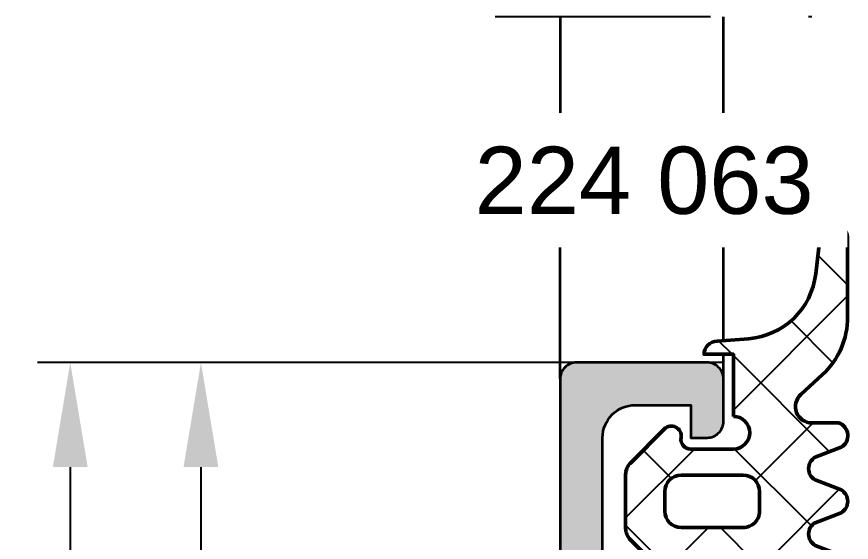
# Model space of a CAD drawing. Header units: millimetres. Extents: x 41 to 142, y 22 to 243.
# Drawn here: x 40.86 to 66.41, y 112.5 to 128.58 of the extents above; entities that cross this region are included whole.
import ezdxf

# ---------------------------------------------------------------- set-up
doc = ezdxf.new("R2010")
doc.units = ezdxf.units.MM
doc.header["$PDMODE"] = 1
doc.header["$PDSIZE"] = -0.001
doc.linetypes.add('ACAD_ISO10W100', pattern=[18, 12, -3, 0, -3])
for name, color, linetype, lineweight in [('S01_Bemaßung', 140, 'Continuous', 25), ('S02_Beschriftung', 40, 'Continuous', 25), ('S03_AL_Kontur', 255, 'Continuous', 35), ('S04_AL_Schraffur', 253, 'Continuous', 25), ('S05_EPDM_Kontur', 31, 'Continuous', 50), ('S06_EPDM_Schraffur', 43, 'Continuous', 25), ('S18_Mittellinie', 10, 'ACAD_ISO10W100', 25)]:
    doc.layers.add(name, color=color, linetype=linetype, lineweight=lineweight)
doc.styles.add('1_1_N_Art', font='arial.ttf', dxfattribs={"height": 2.055})
doc.styles.add('Arial', font='arial.ttf')
doc.dimstyles.new('1 zu 1', dxfattribs={"dimtxt": 2.5, "dimasz": 3.2, "dimexe": 1, "dimexo": 1, "dimgap": 1.5, "dimtad": 0, "dimdec": 1, "dimrnd": 0.5, "dimdsep": 46, "dimtxsty": 'Arial', "dimcen": 0, "dimclrd": 256, "dimclre": 256, "dimclrt": 256, "dimadec": 0, "dimazin": 0, "dimtfac": 1, "dimtdec": 1, "dimtofl": 0, "dimtmove": 0, "dimatfit": 1, "dimfxl": 1, "dimtolj": 1, "dimlwd": 25, "dimlwe": 25, "dimarcsym": 0})

# ---------------------------------------------------------------- blocks, each defined once
blk = doc.blocks.new('224063_s')
at = {"layer": 'S06_EPDM_Schraffur'}
h = blk.add_hatch(dxfattribs=at)
h.set_pattern_fill('NETZ', color=256, scale=2, angle=45, style=0)
h.set_pattern_definition([(45, (4e-12, 2e-12), (-1.4142, 1.4142), []), (135, (4e-12, 2e-12), (-1.4142, -1.4142), [])])
h.paths.add_polyline_path([(5.009, 3.818), (6.085, 3.945, 1.005856), (6.093, 4.796), (3.695, 4.796, 0.209487), (1.931, 4.023), (1.324, 3.365, -0.687409), (0.453, 3.7), (0.453, 4.52, 0.637876), (-0.294, 4.599), (-0.6, 3.799, -0.576915), (-1.294, 3.8), (-1.6, 4.6, 0.576877), (-2.294, 4.599), (-2.6, 3.799, -0.576915), (-3.294, 3.8), (-3.6, 4.6, 0.576877), (-4.294, 4.599), (-4.6, 3.799, -0.57692), (-5.294, 3.8), (-5.6, 4.6, 0.576876), (-6.294, 4.599), (-6.947, 3.6), (-6.947, 1.597, 0.41186), (-6.65, 1.3), (-4.547, 1.3, -1), (-3.547, 1.299), (-3.547, -0.009, -0.464916), (-3.898, -0.304, 0.730728), (-4.162, -0.812), (-3.12, -1.854, 0.198912), (-2.767, -2), (-1.128, -2, 0.198912), (-0.774, -1.854), (0.267, -0.812, 0.730751), (0.003, -0.304, -0.464925), (-0.347, -0.009), (-0.347, 1.299, -1), (0.653, 1.3), (2.553, 1.3), (2.553, 0.4, 0.415188), (2.953, 0.8), (3.03, 1.764, -0.357458)])
h.paths.add_polyline_path([(-1.147, 1.6), (-1.147, -0.3, -0.414423), (-1.648, -0.8), (-2.247, -0.8, -0.414414), (-2.747, -0.3), (-2.747, 1.6, -0.414214), (-2.247, 2.1), (-1.648, 2.1, -0.414381)], flags=16)
at = {"layer": 'S05_EPDM_Kontur'}
for points in [[(0.653, 1.3, 0.999012), (-0.347, 1.3), (-0.347, -0.009, 0.464925), (0.003, -0.304, -0.730751), (0.267, -0.812), (-0.774, -1.854, -0.198912), (-1.128, -2), (-2.767, -2, -0.198912), (-3.12, -1.854), (-4.162, -0.812, -0.730728), (-3.898, -0.304, 0.464916), (-3.547, -0.009), (-3.547, 1.3, 0.999013), (-4.547, 1.3), (-6.647, 1.3, -0.416571), (-6.947, 1.6), (-6.947, 3.6), (-6.294, 4.599, -0.576876), (-5.6, 4.6), (-5.294, 3.8, 0.57692), (-4.6, 3.799), (-4.294, 4.599, -0.576877), (-3.6, 4.6), (-3.294, 3.8, 0.576915), (-2.6, 3.799), (-2.294, 4.599, -0.576877), (-1.6, 4.6), (-1.294, 3.8, 0.576915), (-0.6, 3.799), (-0.294, 4.599, -0.637876), (0.453, 4.52), (0.453, 3.699, 0.686666), (1.324, 3.365), (1.931, 4.023, -0.209487), (3.695, 4.796), (6.093, 4.796, -1.005856), (6.085, 3.945), (5.009, 3.818, 0.357458), (3.03, 1.764), (2.953, 0.8, -0.415188), (2.553, 0.4), (2.553, 1.3)], [(-2.247, -0.8), (-1.647, -0.8, 0.414004), (-1.147, -0.3), (-1.147, 1.6, 0.414047), (-1.647, 2.1), (-2.247, 2.1, 0.414217), (-2.747, 1.6), (-2.747, -0.3, 0.414013)]]:
    blk.add_lwpolyline(points, format="xyb", close=True, dxfattribs=at)
blk = doc.blocks.new('587290_s')
at = {"layer": 'S04_AL_Schraffur'}
h = blk.add_hatch(color=256, dxfattribs=at)
h.dxf.hatch_style = 1
h.paths.add_polyline_path([(-20.2, 11.7, -0.317837), (-20.4, 11.983), (-20.4, 12.417, -0.317837), (-20.2, 12.7), (-20.2, 14.6, 0.414214), (-20.5, 14.9), (-21.49, 14.9, 0.414214), (-21.79, 14.6), (-21.79, 11.9, -0.414214), (-21.99, 11.7), (-26.2, 11.7, -0.414214), (-26.7, 12.2), (-26.7, 12.9), (-25.319, 15.293, 0.610538), (-25.452, 15.499, 0.284293), (-29.633, 12.307, -0.688604), (-30.567, 12.307, 0.284293), (-34.748, 15.499, 0.610538), (-34.881, 15.293), (-33.5, 12.9), (-33.5, 12.2, -0.414214), (-34, 11.7), (-38.21, 11.7, -0.414214), (-38.41, 11.9), (-38.41, 14.6, 0.414214), (-38.71, 14.9), (-39.7, 14.9, 0.414214), (-40, 14.6), (-40, 12.7, -0.317837), (-39.8, 12.417), (-39.8, 11.983, -0.317837), (-40, 11.7), (-40, 11.4, -0.414214), (-40.2, 11.2), (-42, 11.2, 0.414214), (-42.5, 10.7), (-42.5, 10.5, 0.414214), (-42, 10), (-33.1, 10, -0.414214), (-32.6, 9.5), (-32.6, 1.7, -0.414214), (-33.1, 1.2), (-33.5, 1.2, 0.414214), (-34, 0.7), (-34, 0.5, 0.414214), (-33.5, 0), (-0.5, 0, 0.414214), (0, 0.5), (0, 4.5, 0.414214), (-0.5, 5), (-1.8, 5, 0.414214), (-2.3, 4.5), (-2.3, 4), (-1.3, 4), (-1.3, 2.3, -0.414214), (-2.3, 1.3), (-6.3, 1.3, -0.414214), (-7.3, 2.3), (-7.3, 4), (-6.3, 4), (-6.3, 4.5, 0.414214), (-6.8, 5), (-9.6, 5, 0.414214), (-10.1, 4.5), (-10.1, 4.3, 0.414214), (-9.6, 3.8), (-9.1, 3.8, -0.414214), (-8.6, 3.3), (-8.6, 2.1, -0.414214), (-9.1, 1.6), (-19.2, 1.6, -0.414214), (-20.2, 2.6)])
h.paths.add_polyline_path([(-21.4, 9.5), (-21.4, 2, -0.414214), (-21.9, 1.5), (-30.9, 1.5, -0.414214), (-31.4, 2), (-31.4, 9.5, -0.414214), (-30.9, 10), (-21.9, 10, -0.414214)], flags=16)
at = {"layer": 'S03_AL_Kontur'}
blk.add_lwpolyline([(-6.3, 1.3), (-2.3, 1.3, 0.414214), (-1.3, 2.3), (-1.3, 4), (-2.3, 4), (-2.3, 4.5, -0.414214), (-1.8, 5), (-0.5, 5, -0.414214), (0, 4.5), (0, 0.5, -0.414214), (-0.5, 0), (-33.5, 0, -0.414214)], format="xyb", dxfattribs=at)
blk = doc.blocks.new('575790_s')
blk.add_blockref('587290_s', (39, 0))
blk = doc.blocks.new('*D47')
at = {"layer": 'Defpoints', "color": 0, "transparency": 16777216}
for p in [(42.504, 118), (63.505, 118), (57.505, 22)]:
    blk.add_point(p, dxfattribs=at)
at = {"layer": 'S01_Bemaßung', "lineweight": 25, "transparency": 16777216}
for p, q in [((62.505, 118), (41.504, 118)), ((42.504, 114.8), (42.504, 73.289)), ((42.504, 25.2), (42.504, 66.71)), ((56.505, 22), (41.504, 22))]:
    blk.add_line(p, q, dxfattribs=at)
at = {"layer": 'S01_Bemaßung', "transparency": 16777216}
for points in [[(41.971, 114.8), (43.037, 114.8), (42.504, 118)], [(41.971, 25.2), (43.037, 25.2), (42.504, 22)]]:
    blk.add_solid(points, dxfattribs=at)
at = {"layer": 'S01_Bemaßung', "transparency": 16777216, "insert": (42.504, 70), "char_height": 2.5, "attachment_point": 5, "rotation": 90, "style": 'Arial'}
blk.add_mtext('\\A1;96', dxfattribs=at)
blk = doc.blocks.new('*D49')
at = {"layer": 'Defpoints', "color": 0, "transparency": 16777216}
for p in [(46.504, 118), (63.505, 118), (58.097, 84)]:
    blk.add_point(p, dxfattribs=at)
at = {"layer": 'S01_Bemaßung', "lineweight": 25, "transparency": 16777216}
for p, q in [((62.505, 118), (45.504, 118)), ((46.504, 114.8), (46.504, 104.284)), ((46.504, 87.2), (46.504, 97.715)), ((57.097, 84), (45.504, 84))]:
    blk.add_line(p, q, dxfattribs=at)
at = {"layer": 'S01_Bemaßung', "transparency": 16777216}
for points in [[(45.971, 114.8), (47.037, 114.8), (46.504, 118)], [(45.971, 87.2), (47.037, 87.2), (46.504, 84)]]:
    blk.add_solid(points, dxfattribs=at)
at = {"layer": 'S01_Bemaßung', "transparency": 16777216, "insert": (46.504, 101), "char_height": 2.5, "attachment_point": 5, "rotation": 90, "style": 'Arial'}
blk.add_mtext('\\A1;34', dxfattribs=at)

msp = doc.modelspace()

# ---------------------------------------------------------------- linework, layer by layer
at = {"layer": 'S03_AL_Kontur'}
for p, q in [((57.504, 117.501), (57.505, 128.583)), ((62.504, 118.669), (62.504, 128.583)), ((62.504, 117.501), (62.504, 118.253))]:
    msp.add_line(p, q, dxfattribs=at)
at = {"layer": 'S18_Mittellinie'}
msp.add_line((134.505, 128.583), (55.505, 128.583), dxfattribs=at)

# ---------------------------------------------------------------- block references
at = {"xscale": -1, "rotation": 270}
msp.add_blockref('224063_s', (61.504, 115.701), dxfattribs=at)
at = {"layer": 'S03_AL_Kontur', "xscale": -1, "rotation": 270}
msp.add_blockref('575790_s', (57.497, 79), dxfattribs=at)

# ---------------------------------------------------------------- dimensions: what is measured, and where the dimension line sits
at = {"layer": 'S01_Bemaßung'}
dim = msp.add_linear_dim(base=(42.504, 118), p1=(57.505, 22), p2=(63.505, 118), angle=90, dimstyle='1 zu 1', dxfattribs=at)
dim.commit()
dim.dimension.update_dxf_attribs({"geometry": '*D47', "text_midpoint": (42.504, 70)})
dim = msp.add_linear_dim(base=(46.504, 118), p1=(58.097, 84), p2=(63.505, 118), angle=90, dimstyle='1 zu 1', override={"dimtmove": 1}, dxfattribs=at)
dim.commit()
dim.dimension.update_dxf_attribs({"geometry": '*D49', "text_midpoint": (46.504, 101)})

# ---------------------------------------------------------------- next in the draw order: texts
at = {"layer": 'S02_Beschriftung', "lineweight": 50, "insert": (54.882, 124.605), "char_height": 2.055, "attachment_point": 1, "style": '1_1_N_Art', "bg_fill": 3, "box_fill_scale": 1.5, "bg_fill_color": 256, "bg_fill_transparency": 0}
msp.add_mtext('224 063', dxfattribs=at)

doc.saveas('drawing.dxf')
